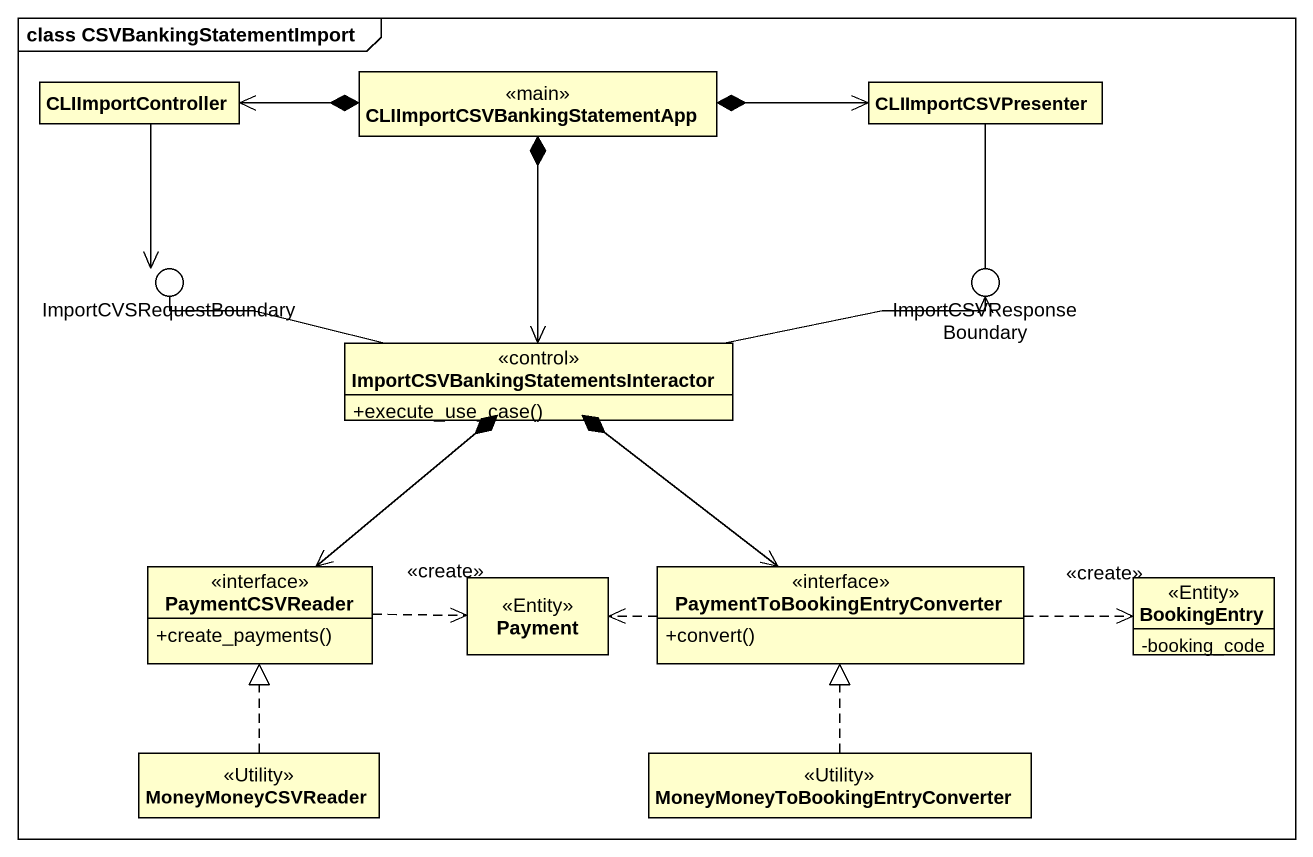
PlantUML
@startuml
mainframe class CSVBankingStatementImport
allowmixing
hide circle
hide empty members
skinparam classAttributeIconSize 0
class CLIImportController
class "CLIImportCSVBankingStatementApp" as CLIImportCSVBankingStatement <<main>>
class CLIImportCSVPresenter
() ImportCVSRequestBoundary
() ImportCSVResponseBoundary
class "ImportCSVBankingStatementsInteractor" as ImportCSVBankingStatementsIn <<control>> {
  +execute_use_case()
}
interface PaymentCSVReader {
  +create_payments()
}
class Payment <<Entity>>
interface "PaymentToBookingEntryConverter" as PaymentToBookingEntryConvert {
  +convert()
}
class BookingEntry <<Entity>> {
  -booking_code
}
class MoneyMoneyCSVReader <<Utility>>
class "MoneyMoneyToBookingEntryConverter" as MoneyMoneyToBookingEntryConv <<Utility>>
CLIImportController --> ImportCVSRequestBoundary
CLIImportCSVBankingStatement *-left-> CLIImportController
CLIImportCSVBankingStatement *-right-> CLIImportCSVPresenter
CLIImportCSVBankingStatement *--> ImportCSVBankingStatementsIn
CLIImportCSVPresenter -- ImportCSVResponseBoundary
ImportCSVBankingStatementsIn -left- ImportCVSRequestBoundary
ImportCSVBankingStatementsIn -right-> ImportCSVResponseBoundary
ImportCSVBankingStatementsIn *--> PaymentCSVReader
ImportCSVBankingStatementsIn *--> PaymentToBookingEntryConvert
PaymentCSVReader .right.> Payment : <<create>>
PaymentToBookingEntryConvert .left.> Payment
PaymentToBookingEntryConvert .right.> BookingEntry : <<create>>
MoneyMoneyCSVReader .up.|> PaymentCSVReader
MoneyMoneyToBookingEntryConv .up.|> PaymentToBookingEntryConvert
@enduml
